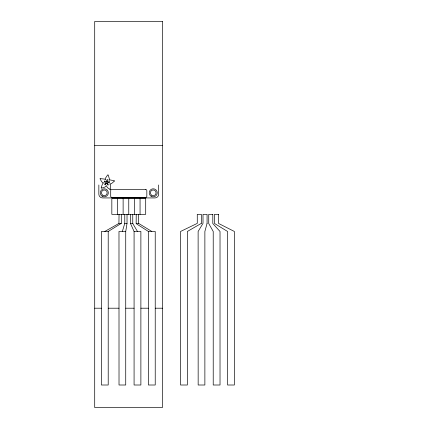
<?xml version="1.0" encoding="UTF-8"?>
<svg xmlns="http://www.w3.org/2000/svg" width="429" height="429" viewBox="0 0 429 429"><rect width="100%" height="100%" fill="white"/><g stroke="black" fill="none" stroke-linecap="round" stroke-linejoin="round"><path stroke-width="0.64" d="M114.334 180.882L114.328 180.893A1.11 1.11 0 0 1 114.232 181.086L114.135 181.247M100.086 178.705L100.08 178.754A1.11 1.11 0 0 0 100.118 178.941L101.405 181.269A18.962 18.962 0 0 1 101.668 181.623L102.386 182.443A1.534 1.534 0 0 0 103.04 182.733L103.394 182.877M125.729 231.467L118.983 231.467L119.021 385.006L125.729 385.006L125.729 231.467L127.027 223.375L127.027 214.344M138.513 223.332L151.828 231.467M122.356 231.467L124.769 223.375L124.769 214.344M136.224 214.414L136.159 223.622L148.423 231.467L155.228 231.467L155.228 385.006L148.423 385.006L148.423 231.467M109.014 180.051L109.073 179.896A4.789 4.789 0 0 0 109.282 179.188A8.226 8.226 0 0 0 109.352 178.834L108.371 175.44A3.823 3.823 0 0 0 107.969 174.775A3.823 3.823 0 0 0 107.389 175.284L105.448 178.239A8.226 8.226 0 0 0 105.405 178.598A4.789 4.789 0 0 0 105.395 179.333L105.405 179.499M106.397 183.312L106.44 182.952M114.05 181.397L112.312 182.926A18.962 18.962 0 0 0 111.953 183.188L111.025 183.757A1.534 1.534 0 0 1 110.312 183.837L109.931 183.875M103.384 183.011L103.169 183.215A2.429 2.429 0 0 0 102.536 183.837L101.319 187.253A5.089 5.089 0 0 0 101.206 187.988M105.121 183.633L106.381 182.856M105.507 184.277L105.652 184.154A3.679 3.679 0 0 0 106.397 183.365M108.21 231.467L108.21 385.006L101.405 385.006L101.405 231.467L108.21 231.467L121.3 223.375L121.3 214.344M104.81 231.467L119.042 223.375L121.3 223.375M108.928 182.625L109.004 182.593A1.973 1.973 0 0 0 109.443 182.33L109.551 181.816M101.255 188.036L101.464 188.031A5.62 5.62 0 0 0 102.123 187.977L104.901 187.082L106.322 185.634L107.443 187.645L109.631 189.109M107.089 182.963L108.06 184.079A1.158 1.158 0 0 1 108.113 184.99M105.352 179.579L104.998 179.392A5.802 5.802 0 0 0 104.799 179.231A1.636 1.636 0 0 0 104.526 179.065L100.987 178.716A11.17 11.17 0 0 1 100.161 178.684M94.707 145.635L162.446 145.635M127.027 223.375L124.7 223.332M136.224 223.445L138.481 223.445L138.481 214.414M130.496 214.484L130.496 223.514L132.931 223.525M134.079 231.467L140.884 231.467L140.884 385.006L134.079 385.006L134.079 231.467L130.496 223.514M94.707 308.204L101.405 308.204M108.21 308.204L119.021 308.204M125.729 308.204L134.079 308.204M140.884 308.204L148.423 308.204M155.228 308.204L162.446 308.204M109.041 180.142L109.433 180.067A5.802 5.802 0 0 1 109.674 179.971A1.636 1.636 0 0 1 109.985 179.89L113.471 180.609A11.17 11.17 0 0 0 114.264 180.829M110.441 189.43L110.248 189.361A5.62 5.62 0 0 1 109.631 189.119M118.924 223.332L119.042 214.344M104.724 181.987L104.665 181.934A1.973 1.973 0 0 1 104.322 181.553L104.37 181.027A1.839 1.839 0 0 1 106.065 181.917M137.478 231.467L132.754 223.514L132.754 214.484M109.904 183.998L110.049 184.261A2.429 2.429 0 0 1 110.468 185.038L110.612 188.669A5.089 5.089 0 0 1 110.505 189.404M158.682 184.979L158.682 194.192A3.743 3.743 0 0 1 154.939 197.935L102.595 197.935A3.743 3.743 0 0 1 98.852 194.192L98.852 184.979M140.058 198.536L140.058 214.344M134.411 198.536L134.411 214.344M128.764 198.536L128.764 214.344M123.123 198.536L123.123 214.344M117.476 198.536L117.476 214.344M106.95 183.204A1.115 1.115 0 0 0 107.025 183.44L107.4 184.336A1.228 1.228 0 0 0 107.99 185.028M107.282 179.638A1.657 1.657 0 0 1 107.212 181.51M107.239 181.531A1.014 1.014 0 0 1 106.987 181.708M105.475 184.288A1.153 1.153 0 0 1 105.094 184.545A0.552 0.552 0 0 1 104.891 184.481M104.799 184.486A1.158 1.158 0 0 1 105.116 183.628M106.006 182.234A0.863 0.863 0 0 1 105.614 182.239L105.47 182.239A1.748 1.748 0 0 1 104.703 182.025M107.668 182.164A1.839 1.839 0 0 1 109.534 181.858M107.631 182.481A0.863 0.863 0 0 0 108.001 182.604L108.14 182.647A1.748 1.748 0 0 0 108.934 182.668M106.692 181.435A1.657 1.657 0 0 1 107.18 179.622M106.848 181.692A1.014 1.014 0 0 1 106.66 181.446M207.073 223.375L204.874 231.467L204.874 385.006L198.16 385.006L198.123 231.467L203.008 223.375L203.008 214.344L207.073 214.344L207.073 223.375M201.346 223.375L187.355 231.467L187.355 385.006L180.55 385.006L180.55 231.467L197.281 223.375L197.27 214.344L201.346 214.344L201.346 223.375M162.446 21.45L94.707 21.45L94.707 407.55L162.446 407.55L162.446 21.45M145.699 189.505L111.835 189.505A1.131 1.131 0 0 0 110.703 190.637L110.703 196.278A1.131 1.131 0 0 0 111.835 197.41L145.699 197.41A1.131 1.131 0 0 0 146.831 196.278L146.831 190.637A1.131 1.131 0 0 0 145.699 189.505M145.699 198.536L111.835 198.536L111.835 214.344L145.699 214.344L145.699 198.536M212.8 214.344L208.735 214.344L208.735 223.514L213.218 231.467L213.218 385.006L220.023 385.006L220.023 231.467L212.8 223.514L212.8 214.344M218.527 214.344L214.462 214.344L214.462 223.445L227.568 231.467L227.568 385.006L234.368 385.006L234.368 231.467L218.527 223.445L218.527 214.344M102.81 195.233A2.842 2.842 0 0 0 107.148 192.921A2.842 2.842 0 0 0 102.976 190.315A2.842 2.842 0 0 0 102.81 195.233M151.078 196.235A4.033 4.033 0 0 0 157.25 192.97A4.033 4.033 0 0 0 151.335 189.259A4.033 4.033 0 0 0 151.078 196.235M102.177 196.241A4.033 4.033 0 0 0 108.339 192.959A4.033 4.033 0 0 0 102.418 189.264A4.033 4.033 0 0 0 102.177 196.241M151.71 195.227A2.842 2.842 0 0 0 156.059 192.927A2.842 2.842 0 0 0 151.893 190.31A2.842 2.842 0 0 0 151.71 195.227"/></g></svg>
